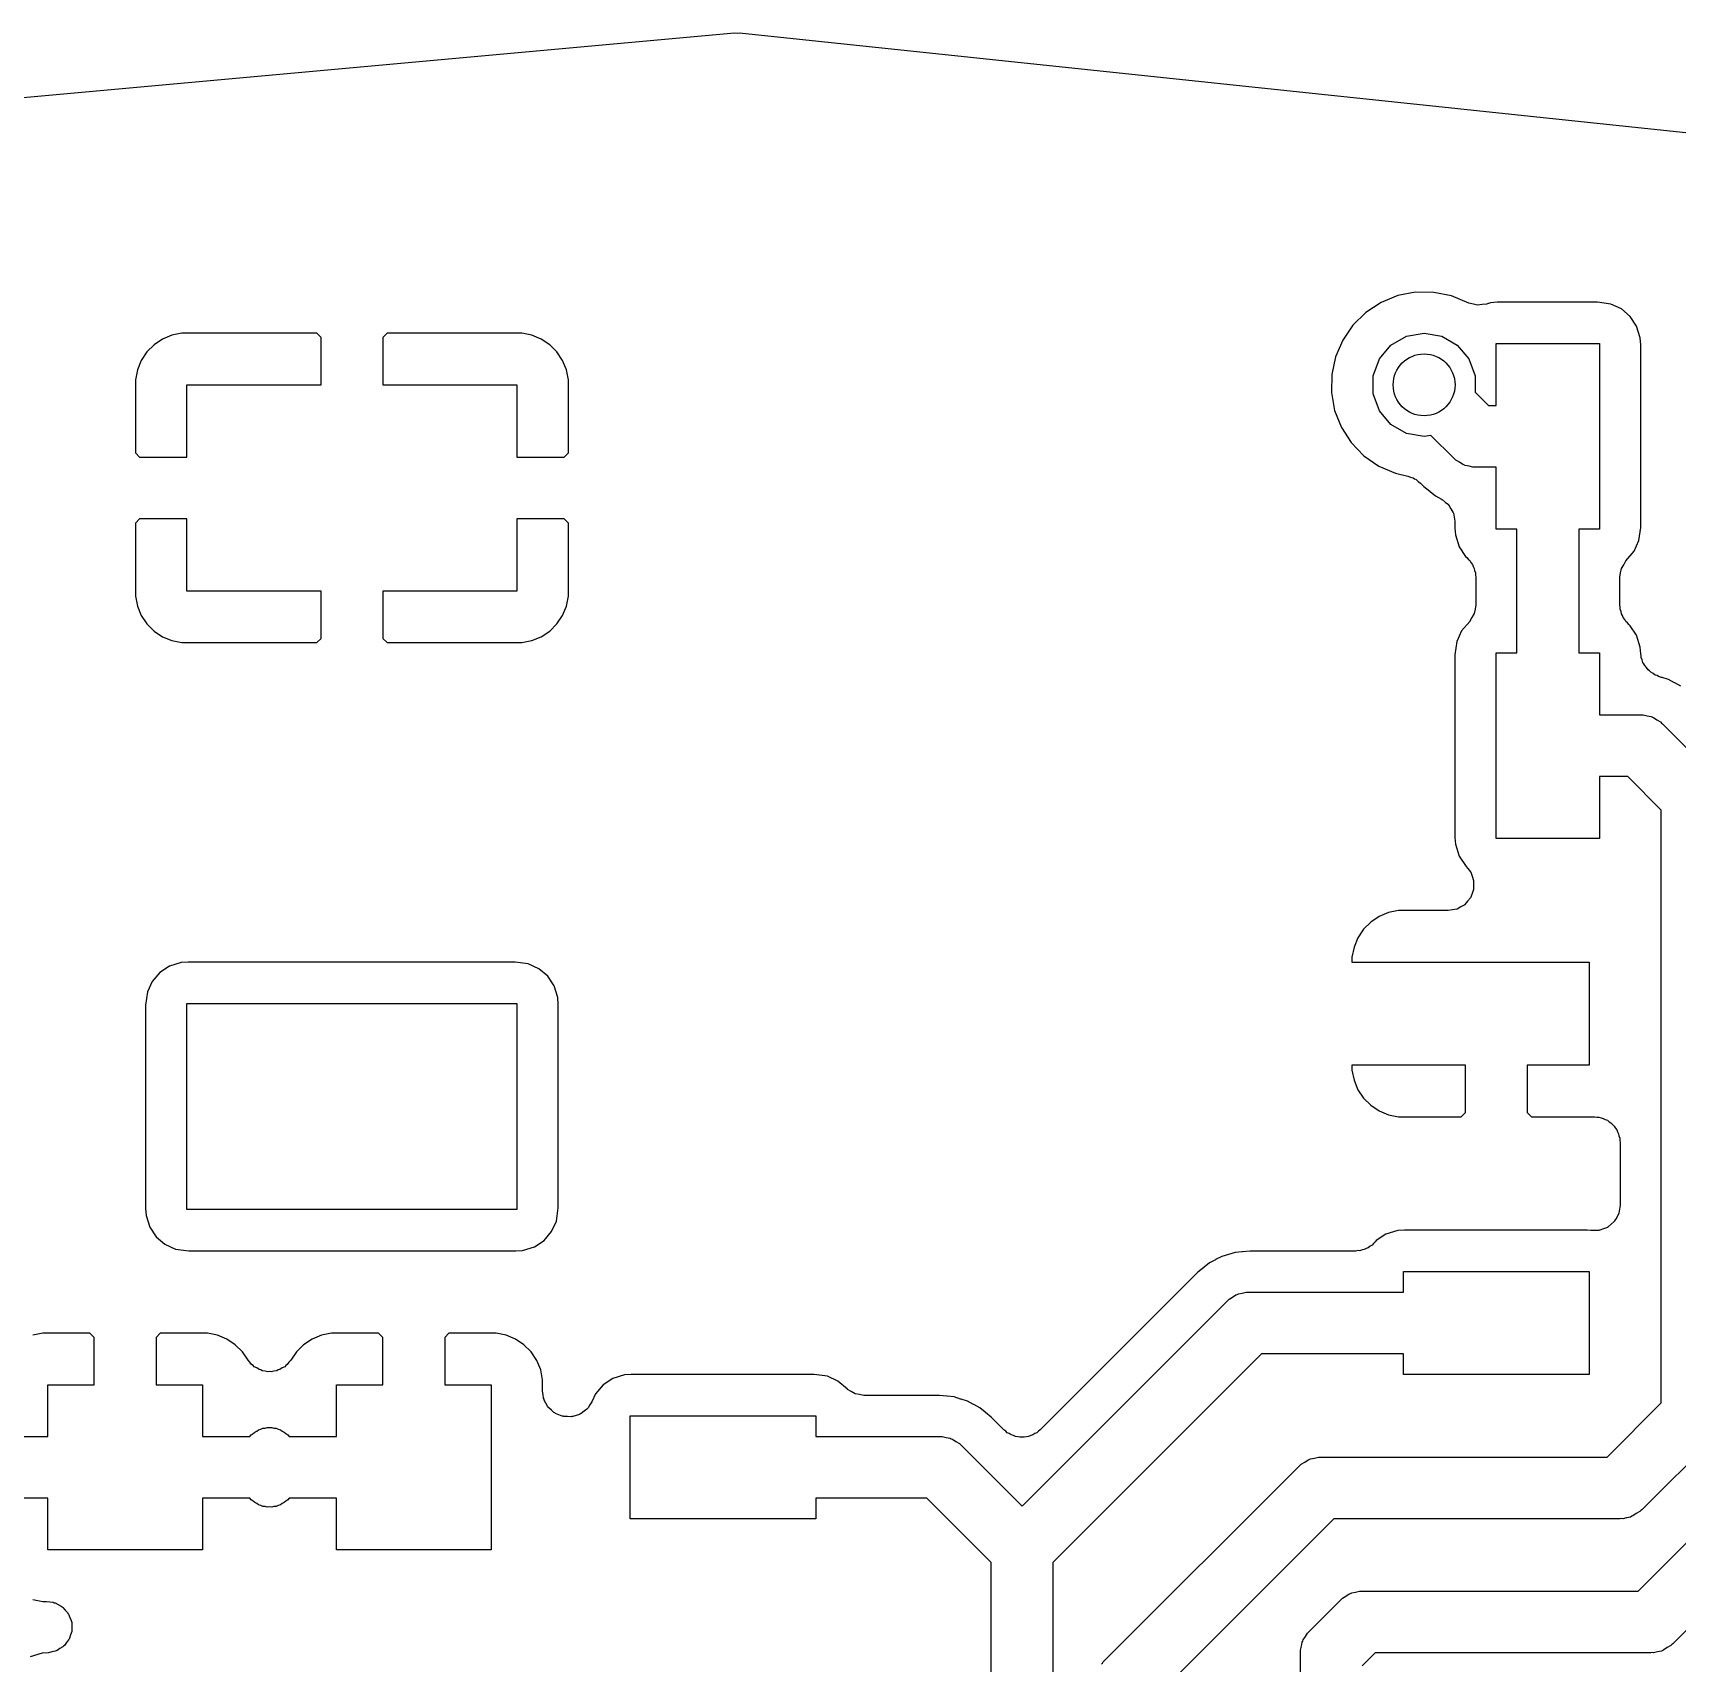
# Model space of a CAD drawing. Extents: x 76 to 124.9, y -113.7 to -66.
# Drawn here: x 96.75 to 104.73, y -73.9 to -65.99 of the extents above; entities that cross this region are included whole.
import ezdxf

# ---------------------------------------------------------------- set-up
doc = ezdxf.new("R2010")
doc.units = 0
doc.header["$MEASUREMENT"] = 0
doc.layers.add('BLACK', color=7, linetype='CONTINUOUS')

msp = doc.modelspace()

# ---------------------------------------------------------------- linework, layer by layer
at = {"layer": 'Black'}
for p, q in [((95.5134, -66.4154), (100.155, -65.9929)), ((100.155, -65.9929), (100.168, -65.9939)), ((100.168, -65.9939), (100.18, -65.9931)), ((100.18, -65.9931), (104.815, -66.4803)), ((103.291, -67.3002), (103.217, -67.3484)), ((103.373, -67.2672), (103.291, -67.3002)), ((103.459, -67.2507), (103.373, -67.2672)), ((103.547, -67.2513), (103.459, -67.2507)), ((103.633, -67.269), (103.547, -67.2513)), ((103.717, -67.3041), (103.633, -67.269)), ((103.822, -67.3021), (103.802, -67.3082)), ((103.855, -67.2994), (103.822, -67.3021)), ((104.341, -67.2994), (103.855, -67.2994)), ((104.406, -67.3086), (104.341, -67.2994)), ((103.217, -67.3484), (103.154, -67.41)), ((103.739, -67.3091), (103.717, -67.3041)), ((103.717, -67.3041), (103.717, -67.3041)), ((103.717, -67.3041), (103.717, -67.3041)), ((103.759, -67.3137), (103.739, -67.3091)), ((103.782, -67.3108), (103.759, -67.3137)), ((103.759, -67.3137), (103.759, -67.3137)), ((103.759, -67.3137), (103.759, -67.3137)), ((103.802, -67.3082), (103.782, -67.3108)), ((103.802, -67.3082), (103.802, -67.3082)), ((103.802, -67.3082), (103.802, -67.3082)), ((104.457, -67.3316), (104.406, -67.3086)), ((104.499, -67.368), (104.457, -67.3316)), ((104.53, -67.4148), (104.499, -67.368)), ((97.4271, -67.4596), (97.3816, -67.4785)), ((97.4754, -67.45), (97.4271, -67.4596)), ((98.1295, -67.45), (97.4754, -67.45)), ((98.15, -67.4705), (98.1295, -67.45)), ((98.4705, -67.45), (98.45, -67.4705)), ((99.1246, -67.45), (98.4705, -67.45)), ((99.1729, -67.4596), (99.1246, -67.45)), ((99.2184, -67.4785), (99.1729, -67.4596)), ((103.154, -67.41), (103.105, -67.4826)), ((103.414, -67.4642), (103.5, -67.449)), ((103.5, -67.449), (103.586, -67.4642)), ((104.548, -67.4721), (104.53, -67.4148)), ((97.3058, -67.5406), (97.2785, -67.5816)), ((97.3406, -67.5058), (97.3058, -67.5406)), ((97.3816, -67.4785), (97.3406, -67.5058)), ((98.15, -67.7), (98.15, -67.4705)), ((98.45, -67.4705), (98.45, -67.7)), ((99.2594, -67.5058), (99.2184, -67.4785)), ((99.2942, -67.5406), (99.2594, -67.5058)), ((99.3215, -67.5816), (99.2942, -67.5406)), ((103.105, -67.4826), (103.07, -67.5636)), ((103.283, -67.5745), (103.339, -67.5078)), ((103.339, -67.5078), (103.414, -67.4642)), ((103.586, -67.4642), (103.661, -67.5078)), ((103.661, -67.5078), (103.717, -67.5745)), ((103.85, -67.8), (103.85, -67.5)), ((103.85, -67.5), (104.35, -67.5)), ((104.35, -67.5), (104.35, -68.4)), ((104.548, -67.473), (104.548, -67.4721)), ((104.551, -67.505), (104.548, -67.473)), ((104.548, -67.473), (104.548, -67.473)), ((104.551, -68.3912), (104.551, -67.505)), ((97.2785, -67.5816), (97.2596, -67.6271)), ((99.3404, -67.6271), (99.3215, -67.5816)), ((103.07, -67.5636), (103.052, -67.6497)), ((103.253, -67.6564), (103.283, -67.5745)), ((103.717, -67.5745), (103.747, -67.6564)), ((97.2596, -67.6271), (97.25, -67.6754)), ((97.25, -67.6754), (97.25, -68.0295)), ((97.5, -68.05), (97.5, -67.7)), ((97.5, -67.7), (98.15, -67.7)), ((98.45, -67.7), (99.1, -67.7)), ((99.1, -67.7), (99.1, -68.05)), ((99.35, -67.6754), (99.3404, -67.6271)), ((99.35, -68.0295), (99.35, -67.6754)), ((103.052, -67.6497), (103.05, -67.7378)), ((103.253, -67.7436), (103.253, -67.6564)), ((103.747, -67.6564), (103.747, -67.735)), ((103.05, -67.7378), (103.066, -67.8244)), ((103.283, -67.8255), (103.253, -67.7436)), ((103.747, -67.735), (103.812, -67.8)), ((103.066, -67.8244), (103.099, -67.9062)), ((103.339, -67.8922), (103.283, -67.8255)), ((103.812, -67.8), (103.85, -67.8)), ((103.099, -67.9062), (103.146, -67.9802)), ((103.414, -67.9358), (103.339, -67.8922)), ((103.5, -67.951), (103.414, -67.9358)), ((103.146, -67.9802), (103.208, -68.0436)), ((103.533, -67.9451), (103.5, -67.951)), ((103.644, -68.0561), (103.533, -67.9451)), ((97.25, -68.0295), (97.2705, -68.05)), ((97.2705, -68.05), (97.5, -68.05)), ((99.1, -68.05), (99.3295, -68.05)), ((99.3295, -68.05), (99.35, -68.0295)), ((103.208, -68.0436), (103.28, -68.0938)), ((103.28, -68.0938), (103.361, -68.1291)), ((103.649, -68.0599), (103.644, -68.0561)), ((103.654, -68.0649), (103.649, -68.0599)), ((103.671, -68.0747), (103.654, -68.0649)), ((103.687, -68.0859), (103.671, -68.0747)), ((103.693, -68.0877), (103.687, -68.0859)), ((103.699, -68.091), (103.693, -68.0877)), ((103.718, -68.0944), (103.699, -68.091)), ((103.737, -68.0994), (103.718, -68.0944)), ((103.744, -68.0989), (103.737, -68.0994)), ((103.75, -68.1), (103.744, -68.0989)), ((103.85, -68.1), (103.75, -68.1)), ((103.85, -68.4), (103.85, -68.1)), ((103.361, -68.1291), (103.421, -68.1424)), ((103.421, -68.1424), (103.434, -68.1476)), ((103.434, -68.1476), (103.447, -68.1512)), ((103.447, -68.1512), (103.454, -68.1558)), ((103.454, -68.1558), (103.461, -68.1589)), ((103.461, -68.1589), (103.471, -68.1682)), ((103.471, -68.1682), (103.483, -68.1761)), ((103.483, -68.1761), (103.499, -68.1925)), ((103.499, -68.1925), (103.528, -68.2164)), ((103.528, -68.2164), (103.528, -68.2169)), ((103.528, -68.2169), (103.529, -68.2172)), ((103.529, -68.2172), (103.555, -68.2386)), ((103.555, -68.2386), (103.584, -68.2542)), ((103.584, -68.2542), (103.585, -68.2554)), ((103.585, -68.2554), (103.587, -68.2561)), ((103.587, -68.2561), (103.602, -68.2688)), ((103.602, -68.2688), (103.618, -68.281)), ((103.618, -68.281), (103.619, -68.2827)), ((103.619, -68.2827), (103.62, -68.284)), ((103.62, -68.284), (103.63, -68.3011)), ((103.63, -68.3011), (103.64, -68.3179)), ((103.64, -68.3179), (103.641, -68.3198)), ((103.641, -68.3198), (103.642, -68.3216)), ((103.642, -68.3216), (103.645, -68.3411)), ((97.2705, -68.35), (97.25, -68.3705)), ((97.25, -68.3705), (97.25, -68.7246)), ((97.5, -68.35), (97.2705, -68.35)), ((97.5, -68.7), (97.5, -68.35)), ((99.1, -68.35), (99.1, -68.7)), ((99.3295, -68.35), (99.1, -68.35)), ((99.35, -68.3705), (99.3295, -68.35)), ((99.35, -68.7246), (99.35, -68.3705)), ((103.645, -68.3411), (103.649, -68.3604)), ((103.649, -68.3604), (103.649, -68.3624)), ((103.649, -68.3624), (103.649, -68.3643)), ((103.649, -68.3643), (103.649, -68.395)), ((103.649, -68.395), (103.652, -68.4279)), ((103.95, -68.4), (103.85, -68.4)), ((103.95, -69), (103.95, -68.4)), ((104.35, -68.4), (104.25, -68.4)), ((104.25, -68.4), (104.25, -69)), ((104.541, -68.4555), (104.551, -68.3912)), ((103.652, -68.4279), (103.67, -68.4852)), ((103.67, -68.4852), (103.701, -68.532)), ((104.518, -68.5067), (104.541, -68.4555)), ((103.701, -68.532), (103.707, -68.5375)), ((103.707, -68.5375), (103.714, -68.5455)), ((103.714, -68.5455), (103.722, -68.5523)), ((103.722, -68.5523), (103.727, -68.5621)), ((103.727, -68.5621), (103.735, -68.5709)), ((103.735, -68.5709), (103.738, -68.5808)), ((104.457, -68.5904), (104.468, -68.5722)), ((104.468, -68.5722), (104.478, -68.5537)), ((104.478, -68.5537), (104.479, -68.5534)), ((104.479, -68.553), (104.518, -68.5067)), ((104.479, -68.5534), (104.479, -68.553)), ((103.738, -68.5808), (103.743, -68.5899)), ((103.743, -68.5899), (103.745, -68.6011)), ((103.745, -68.6011), (103.749, -68.6118)), ((103.749, -68.6118), (103.749, -68.6223)), ((103.749, -68.6223), (103.751, -68.6326)), ((103.751, -68.6326), (103.751, -68.7659)), ((104.449, -68.6331), (104.453, -68.6123)), ((104.449, -68.6336), (104.449, -68.6331)), ((104.449, -68.6341), (104.449, -68.6336)), ((104.449, -68.7674), (104.449, -68.6341)), ((104.453, -68.6123), (104.457, -68.5913)), ((104.457, -68.5909), (104.457, -68.5904)), ((104.457, -68.5913), (104.457, -68.5909)), ((97.25, -68.7246), (97.2596, -68.7729)), ((98.15, -68.7), (97.5, -68.7)), ((98.15, -68.9295), (98.15, -68.7)), ((99.1, -68.7), (98.45, -68.7)), ((98.45, -68.7), (98.45, -68.9295)), ((99.3404, -68.7729), (99.35, -68.7246)), ((97.2596, -68.7729), (97.2785, -68.8184)), ((97.2785, -68.8184), (97.3058, -68.8594)), ((99.2942, -68.8594), (99.3215, -68.8184)), ((99.3215, -68.8184), (99.3404, -68.7729)), ((103.743, -68.8096), (103.732, -68.8278)), ((103.747, -68.7877), (103.743, -68.8087)), ((103.743, -68.8087), (103.743, -68.8091)), ((103.743, -68.8091), (103.743, -68.8096)), ((103.751, -68.7669), (103.747, -68.7877)), ((103.751, -68.7659), (103.751, -68.7664)), ((103.751, -68.7664), (103.751, -68.7669)), ((104.451, -68.7777), (104.449, -68.7674)), ((104.451, -68.7882), (104.451, -68.7777)), ((104.455, -68.7989), (104.451, -68.7882)), ((104.457, -68.8102), (104.455, -68.7989)), ((104.462, -68.8192), (104.457, -68.8102)), ((97.3058, -68.8594), (97.3406, -68.8942)), ((97.3406, -68.8942), (97.3816, -68.9215)), ((99.2184, -68.9215), (99.2594, -68.8942)), ((99.2594, -68.8942), (99.2942, -68.8594)), ((103.682, -68.8933), (103.659, -68.9445)), ((103.721, -68.847), (103.682, -68.8933)), ((103.722, -68.8463), (103.721, -68.8466)), ((103.721, -68.8466), (103.721, -68.847)), ((103.732, -68.8278), (103.722, -68.8463)), ((104.465, -68.8291), (104.462, -68.8192)), ((104.473, -68.8379), (104.465, -68.8291)), ((104.478, -68.8477), (104.473, -68.8379)), ((104.486, -68.8545), (104.478, -68.8477)), ((104.493, -68.8625), (104.486, -68.8545)), ((104.499, -68.868), (104.493, -68.8625)), ((104.53, -68.9148), (104.499, -68.868)), ((97.3816, -68.9215), (97.4271, -68.9404)), ((97.4271, -68.9404), (97.4754, -68.95)), ((97.4754, -68.95), (98.1295, -68.95)), ((98.1295, -68.95), (98.15, -68.9295)), ((98.45, -68.9295), (98.4705, -68.95)), ((98.4705, -68.95), (99.1246, -68.95)), ((99.1246, -68.95), (99.1729, -68.9404)), ((99.1729, -68.9404), (99.2184, -68.9215)), ((103.659, -68.9445), (103.649, -69.0088)), ((104.548, -68.9721), (104.53, -68.9148)), ((104.551, -69.0047), (104.548, -68.9721)), ((103.649, -69.0088), (103.649, -69.895)), ((103.85, -69.9), (103.85, -69)), ((103.85, -69), (103.95, -69)), ((104.25, -69), (104.35, -69)), ((104.35, -69), (104.35, -69.3)), ((104.553, -69.0131), (104.551, -69.0047)), ((104.553, -69.0216), (104.553, -69.0131)), ((104.558, -69.0339), (104.553, -69.0216)), ((104.561, -69.0468), (104.558, -69.0339)), ((104.566, -69.0538), (104.561, -69.0468)), ((104.57, -69.0618), (104.566, -69.0538)), ((104.579, -69.0716), (104.57, -69.0618)), ((104.586, -69.0825), (104.579, -69.0716)), ((104.593, -69.0875), (104.586, -69.0825)), ((104.599, -69.0938), (104.593, -69.0875)), ((104.611, -69.1), (104.599, -69.0938)), ((104.621, -69.1077), (104.611, -69.1)), ((104.63, -69.11), (104.621, -69.1077)), ((104.637, -69.1139), (104.63, -69.11)), ((104.652, -69.1187), (104.637, -69.1139)), ((104.653, -69.1188), (104.652, -69.1187)), ((104.654, -69.1191), (104.653, -69.1188)), ((104.686, -69.1289), (104.654, -69.1191)), ((104.715, -69.1449), (104.686, -69.1289)), ((104.715, -69.1452), (104.715, -69.1449)), ((104.716, -69.1456), (104.715, -69.1452)), ((104.745, -69.1614), (104.716, -69.1456)), ((104.35, -69.3), (104.55, -69.3)), ((104.55, -69.3), (104.557, -69.3011)), ((104.557, -69.3011), (104.563, -69.3006)), ((104.563, -69.3006), (104.582, -69.3056)), ((104.582, -69.3056), (104.601, -69.309)), ((104.601, -69.309), (104.607, -69.3123)), ((104.607, -69.3123), (104.613, -69.3141)), ((104.613, -69.3141), (104.629, -69.3253)), ((104.629, -69.3253), (104.646, -69.3351)), ((104.646, -69.3351), (104.651, -69.3401)), ((104.651, -69.3401), (104.656, -69.3439)), ((104.656, -69.3439), (104.906, -69.5939)), ((104.488, -69.6), (104.35, -69.6)), ((104.35, -69.6), (104.35, -69.9)), ((104.65, -69.7621), (104.488, -69.6)), ((104.65, -70.1), (104.65, -69.7621)), ((103.649, -69.895), (103.652, -69.9279)), ((103.652, -69.9279), (103.67, -69.9852)), ((104.35, -69.9), (103.85, -69.9)), ((103.67, -69.9852), (103.704, -70.0364)), ((103.704, -70.0364), (103.712, -70.0463)), ((103.712, -70.0463), (103.725, -70.0625)), ((103.725, -70.0625), (103.725, -70.063)), ((103.725, -70.063), (103.726, -70.0633)), ((103.726, -70.0633), (103.733, -70.0834)), ((103.733, -70.0834), (103.74, -70.1033)), ((103.733, -70.1676), (103.725, -70.1875)), ((103.74, -70.1477), (103.733, -70.1676)), ((103.74, -70.1033), (103.74, -70.1038)), ((103.74, -70.1038), (103.74, -70.1042)), ((103.74, -70.1042), (103.74, -70.1255)), ((103.74, -70.1255), (103.74, -70.1467)), ((103.74, -70.1467), (103.74, -70.1472)), ((103.74, -70.1472), (103.74, -70.1477)), ((104.65, -72.6379), (104.65, -70.1)), ((103.375, -70.25), (103.327, -70.2596)), ((103.617, -70.25), (103.375, -70.25)), ((103.638, -70.2463), (103.617, -70.25)), ((103.659, -70.2428), (103.638, -70.2463)), ((103.66, -70.2425), (103.659, -70.2425)), ((103.659, -70.2425), (103.659, -70.2428)), ((103.678, -70.2319), (103.66, -70.2425)), ((103.697, -70.2214), (103.678, -70.2319)), ((103.711, -70.2046), (103.697, -70.2208)), ((103.697, -70.2208), (103.697, -70.221)), ((103.697, -70.221), (103.697, -70.2214)), ((103.725, -70.1883), (103.711, -70.2046)), ((103.725, -70.1875), (103.725, -70.1879)), ((103.725, -70.1879), (103.725, -70.1883)), ((103.241, -70.3058), (103.206, -70.3406)), ((103.282, -70.2785), (103.241, -70.3058)), ((103.327, -70.2596), (103.282, -70.2785)), ((103.178, -70.3816), (103.16, -70.4271)), ((103.206, -70.3406), (103.178, -70.3816)), ((103.16, -70.4271), (103.15, -70.4754)), ((103.15, -70.4754), (103.15, -70.5)), ((97.368, -70.5507), (97.3316, -70.5933)), ((97.4148, -70.5198), (97.368, -70.5507)), ((97.4721, -70.5021), (97.4148, -70.5198)), ((97.505, -70.4994), (97.4721, -70.5021)), ((99.0912, -70.4994), (97.505, -70.4994)), ((99.1555, -70.5086), (99.0912, -70.4994)), ((99.2067, -70.5316), (99.1555, -70.5086)), ((99.2493, -70.568), (99.2067, -70.5316)), ((99.2802, -70.6148), (99.2493, -70.568)), ((103.15, -70.5), (103.85, -70.5)), ((103.85, -70.5), (104.3, -70.5)), ((104.3, -70.5), (104.3, -71)), ((97.3086, -70.6445), (97.2994, -70.7088)), ((97.3316, -70.5933), (97.3086, -70.6445)), ((99.2979, -70.6721), (99.2802, -70.6148)), ((97.2994, -70.7088), (97.2994, -71.695)), ((97.5, -71.7), (97.5, -70.7)), ((97.5, -70.7), (99.1, -70.7)), ((99.1, -70.7), (99.1, -71.7)), ((99.3006, -70.705), (99.2979, -70.6721)), ((99.3006, -70.8688), (99.3006, -70.705)), ((99.3006, -71.6912), (99.3006, -70.8688)), ((103.4, -71), (103.15, -71)), ((103.15, -71), (103.15, -71.0246)), ((103.15, -71.0246), (103.16, -71.0729)), ((103.7, -71), (103.4, -71)), ((103.7, -71.2295), (103.7, -71)), ((104.3, -71), (104, -71)), ((104, -71), (104, -71.2295)), ((103.16, -71.0729), (103.178, -71.1184)), ((103.178, -71.1184), (103.206, -71.1594)), ((103.206, -71.1594), (103.241, -71.1942)), ((103.241, -71.1942), (103.282, -71.2215)), ((103.282, -71.2215), (103.327, -71.2404)), ((103.327, -71.2404), (103.375, -71.25)), ((103.375, -71.25), (103.679, -71.25)), ((103.679, -71.25), (103.7, -71.2295)), ((104, -71.2295), (104.021, -71.25)), ((104.021, -71.25), (104.326, -71.25)), ((104.326, -71.25), (104.337, -71.2519)), ((104.337, -71.2519), (104.348, -71.2519)), ((104.348, -71.2519), (104.358, -71.2556)), ((104.358, -71.2556), (104.369, -71.2575)), ((104.369, -71.2575), (104.378, -71.263)), ((104.378, -71.263), (104.389, -71.2667)), ((104.389, -71.2667), (104.397, -71.2738)), ((104.397, -71.2738), (104.406, -71.2792)), ((104.406, -71.2792), (104.413, -71.2876)), ((104.413, -71.2876), (104.422, -71.2947)), ((104.422, -71.2947), (104.427, -71.3041)), ((104.427, -71.3041), (104.434, -71.3125)), ((104.434, -71.3125), (104.438, -71.3228)), ((104.438, -71.3228), (104.443, -71.3322)), ((104.443, -71.3322), (104.445, -71.343)), ((104.445, -71.343), (104.449, -71.3533)), ((104.449, -71.3533), (104.449, -71.3642)), ((104.449, -71.3642), (104.451, -71.375)), ((104.451, -71.375), (104.451, -71.6781)), ((104.451, -71.6781), (104.448, -71.6975)), ((97.2994, -71.695), (97.3021, -71.7279)), ((97.3021, -71.7279), (97.3198, -71.7852)), ((99.1, -71.7), (97.5, -71.7)), ((99.2684, -71.8067), (99.2914, -71.7555)), ((99.2914, -71.7555), (99.3006, -71.6912)), ((104.422, -71.7585), (104.407, -71.7711)), ((104.423, -71.7566), (104.422, -71.7585)), ((104.424, -71.7552), (104.423, -71.7566)), ((104.434, -71.7379), (104.424, -71.7552)), ((104.443, -71.7209), (104.434, -71.7379)), ((104.444, -71.7188), (104.443, -71.7209)), ((104.445, -71.7169), (104.444, -71.7188)), ((104.448, -71.6975), (104.445, -71.7169)), ((97.3198, -71.7852), (97.3507, -71.832)), ((97.3507, -71.832), (97.3933, -71.8684)), ((99.232, -71.8493), (99.2684, -71.8067)), ((103.315, -71.8198), (103.268, -71.8507)), ((103.372, -71.8021), (103.315, -71.8198)), ((103.405, -71.7994), (103.372, -71.8021)), ((104.291, -71.7994), (103.405, -71.7994)), ((104.308, -71.8019), (104.291, -71.7994)), ((104.328, -71.8012), (104.308, -71.8019)), ((104.348, -71.8012), (104.328, -71.8012)), ((104.35, -71.8005), (104.348, -71.8012)), ((104.352, -71.8004), (104.35, -71.8005)), ((104.37, -71.7931), (104.352, -71.8004)), ((104.389, -71.7864), (104.37, -71.7931)), ((104.39, -71.785), (104.389, -71.7864)), ((104.392, -71.7842), (104.39, -71.785)), ((104.407, -71.7711), (104.392, -71.7842)), ((97.3933, -71.8684), (97.4445, -71.8914)), ((97.4445, -71.8914), (97.5088, -71.9006)), ((97.5088, -71.9006), (99.095, -71.9006)), ((99.095, -71.9006), (99.1279, -71.8979)), ((99.1279, -71.8979), (99.1852, -71.8802)), ((99.1852, -71.8802), (99.232, -71.8493)), ((102.519, -71.927), (102.489, -71.9427)), ((102.551, -71.9177), (102.519, -71.927)), ((102.552, -71.9174), (102.551, -71.9174)), ((102.551, -71.9174), (102.551, -71.9177)), ((102.584, -71.9077), (102.552, -71.9174)), ((102.617, -71.9048), (102.584, -71.9077)), ((102.618, -71.9046), (102.617, -71.9048)), ((102.619, -71.9047), (102.618, -71.9046)), ((102.656, -71.901), (102.619, -71.9047)), ((103.167, -71.901), (102.656, -71.901)), ((103.178, -71.8992), (103.167, -71.901)), ((103.188, -71.8993), (103.178, -71.8992)), ((103.199, -71.8954), (103.188, -71.8993)), ((103.21, -71.8935), (103.199, -71.8954)), ((103.219, -71.8882), (103.21, -71.8935)), ((103.229, -71.8847), (103.219, -71.8882)), ((103.238, -71.8775), (103.229, -71.8847)), ((103.248, -71.8718), (103.238, -71.8775)), ((103.254, -71.8637), (103.248, -71.8718)), ((103.263, -71.8571), (103.254, -71.8637)), ((103.268, -71.8507), (103.263, -71.8571)), ((102.403, -72.0038), (101.638, -72.7681)), ((102.432, -71.9806), (102.403, -72.0038)), ((102.433, -71.9798), (102.432, -71.9801)), ((102.432, -71.9801), (102.432, -71.9806)), ((102.459, -71.9587), (102.433, -71.9798)), ((102.488, -71.9433), (102.459, -71.9587)), ((102.489, -71.9429), (102.488, -71.9433)), ((102.489, -71.9427), (102.489, -71.9429)), ((103.4, -72.1), (103.4, -72)), ((103.4, -72), (104.3, -72)), ((104.3, -72), (104.3, -72.5)), ((101.55, -73.1379), (102.544, -72.1439)), ((102.544, -72.1439), (102.549, -72.1401)), ((102.549, -72.1401), (102.554, -72.1351)), ((102.554, -72.1351), (102.571, -72.1253)), ((102.571, -72.1253), (102.587, -72.1141)), ((102.587, -72.1141), (102.593, -72.1123)), ((102.593, -72.1123), (102.599, -72.109)), ((102.599, -72.109), (102.618, -72.1056)), ((102.618, -72.1056), (102.637, -72.1006)), ((102.637, -72.1006), (102.644, -72.1011)), ((102.644, -72.1011), (102.65, -72.1)), ((102.65, -72.1), (102.8, -72.1)), ((102.8, -72.1), (103.4, -72.1)), ((96.8004, -72.3), (96.7521, -72.3096)), ((97.0295, -72.3), (96.8004, -72.3)), ((97.05, -72.3205), (97.0295, -72.3)), ((97.05, -72.55), (97.05, -72.3205)), ((97.3705, -72.3), (97.35, -72.3205)), ((97.35, -72.3205), (97.35, -72.55)), ((97.5996, -72.3), (97.3705, -72.3)), ((97.6479, -72.3096), (97.5996, -72.3)), ((97.6934, -72.3285), (97.6479, -72.3096)), ((98.1521, -72.3096), (98.1066, -72.3285)), ((98.2004, -72.3), (98.1521, -72.3096)), ((98.4295, -72.3), (98.2004, -72.3)), ((98.45, -72.3205), (98.4295, -72.3)), ((98.45, -72.55), (98.45, -72.3205)), ((98.7705, -72.3), (98.75, -72.3205)), ((98.75, -72.3205), (98.75, -72.55)), ((98.9996, -72.3), (98.7705, -72.3)), ((99.0479, -72.3096), (98.9996, -72.3)), ((99.0934, -72.3285), (99.0479, -72.3096)), ((97.7344, -72.3558), (97.6934, -72.3285)), ((97.7692, -72.3906), (97.7344, -72.3558)), ((97.7961, -72.4309), (97.7692, -72.3906)), ((98.0308, -72.3906), (98.0039, -72.4309)), ((98.0656, -72.3558), (98.0308, -72.3906)), ((98.1066, -72.3285), (98.0656, -72.3558)), ((99.1344, -72.3558), (99.0934, -72.3285)), ((99.1692, -72.3906), (99.1344, -72.3558)), ((99.1965, -72.4316), (99.1692, -72.3906)), ((102.712, -72.4), (101.7, -73.4121)), ((102.8, -72.4), (102.712, -72.4)), ((103.4, -72.4), (102.8, -72.4)), ((103.4, -72.5), (103.4, -72.4)), ((97.8055, -72.4407), (97.7961, -72.4309)), ((97.8136, -72.4517), (97.8055, -72.4407)), ((97.8204, -72.4563), (97.8136, -72.4517)), ((97.8261, -72.4622), (97.8204, -72.4563)), ((97.8383, -72.4683), (97.8261, -72.4622)), ((97.8497, -72.4758), (97.8383, -72.4683)), ((97.8576, -72.4778), (97.8497, -72.4758)), ((97.865, -72.4814), (97.8576, -72.4778)), ((97.8786, -72.4829), (97.865, -72.4814)), ((97.8918, -72.4861), (97.8786, -72.4829)), ((97.9, -72.4853), (97.8918, -72.4861)), ((97.9082, -72.4861), (97.9, -72.4853)), ((97.9214, -72.4829), (97.9082, -72.4861)), ((97.935, -72.4814), (97.9214, -72.4829)), ((97.9424, -72.4778), (97.935, -72.4814)), ((97.9503, -72.4758), (97.9424, -72.4778)), ((97.9617, -72.4683), (97.9503, -72.4758)), ((97.9739, -72.4622), (97.9617, -72.4683)), ((97.9796, -72.4563), (97.9739, -72.4622)), ((97.9864, -72.4517), (97.9796, -72.4563)), ((97.9945, -72.4407), (97.9864, -72.4517)), ((98.0039, -72.4309), (97.9945, -72.4407)), ((99.2154, -72.4771), (99.1965, -72.4316)), ((99.225, -72.5254), (99.2154, -72.4771)), ((96.825, -72.8), (96.825, -72.55)), ((96.825, -72.55), (97.05, -72.55)), ((97.35, -72.55), (97.575, -72.55)), ((97.575, -72.55), (97.575, -72.8)), ((98.225, -72.8), (98.225, -72.55)), ((98.225, -72.55), (98.45, -72.55)), ((98.75, -72.55), (98.975, -72.55)), ((98.975, -72.55), (98.975, -73.35)), ((99.225, -72.5812), (99.225, -72.5254)), ((99.518, -72.5507), (99.4816, -72.5933)), ((99.5648, -72.5198), (99.518, -72.5507)), ((99.6221, -72.5021), (99.5648, -72.5198)), ((99.655, -72.4994), (99.6221, -72.5021)), ((100.541, -72.4994), (99.655, -72.4994)), ((100.606, -72.5086), (100.541, -72.4994)), ((100.657, -72.5316), (100.606, -72.5086)), ((100.703, -72.5711), (100.657, -72.5316)), ((104.3, -72.5), (103.4, -72.5)), ((99.228, -72.598), (99.225, -72.5812)), ((99.2297, -72.6151), (99.228, -72.598)), ((99.2317, -72.6193), (99.2297, -72.6151)), ((99.2325, -72.6239), (99.2317, -72.6193)), ((99.2411, -72.6388), (99.2325, -72.6239)), ((99.2485, -72.6542), (99.2411, -72.6388)), ((99.464, -72.6325), (99.4543, -72.6467)), ((99.4816, -72.5933), (99.464, -72.6325)), ((100.703, -72.5714), (100.703, -72.5711)), ((100.704, -72.5718), (100.703, -72.5714)), ((100.722, -72.5824), (100.704, -72.5718)), ((100.74, -72.5931), (100.722, -72.5824)), ((100.741, -72.5932), (100.74, -72.5931)), ((100.741, -72.5935), (100.741, -72.5932)), ((100.762, -72.5972), (100.741, -72.5935)), ((100.783, -72.601), (100.762, -72.5972)), ((100.784, -72.6009), (100.783, -72.601)), ((100.784, -72.601), (100.784, -72.6009)), ((101.149, -72.601), (100.784, -72.601)), ((101.186, -72.6051), (101.149, -72.601)), ((101.187, -72.6051), (101.186, -72.6051)), ((101.187, -72.6053), (101.187, -72.6051)), ((101.221, -72.6087), (101.187, -72.6053)), ((101.252, -72.6187), (101.221, -72.6087)), ((101.253, -72.6188), (101.252, -72.6187)), ((101.254, -72.6191), (101.253, -72.6188)), ((101.286, -72.6289), (101.254, -72.6191)), ((101.315, -72.6449), (101.286, -72.6289)), ((101.315, -72.6452), (101.315, -72.6449)), ((101.316, -72.6456), (101.315, -72.6452)), ((101.345, -72.6614), (101.316, -72.6456)), ((104.388, -72.9), (104.65, -72.6379)), ((104.538, -73.55), (105.45, -72.6379)), ((99.2519, -72.6575), (99.2485, -72.6542)), ((99.2542, -72.6615), (99.2519, -72.6575)), ((99.2674, -72.6725), (99.2542, -72.6615)), ((99.2796, -72.6845), (99.2674, -72.6725)), ((99.2839, -72.6864), (99.2796, -72.6845)), ((99.2875, -72.6894), (99.2839, -72.6864)), ((99.3036, -72.6953), (99.2875, -72.6894)), ((99.3192, -72.7023), (99.3036, -72.6953)), ((99.3239, -72.7027), (99.3192, -72.7023)), ((99.3283, -72.7043), (99.3239, -72.7027)), ((99.3454, -72.7043), (99.3283, -72.7043)), ((99.3625, -72.7055), (99.3454, -72.7043)), ((99.367, -72.7043), (99.3625, -72.7055)), ((99.3717, -72.7043), (99.367, -72.7043)), ((99.3878, -72.6984), (99.3717, -72.7043)), ((99.4043, -72.6938), (99.3878, -72.6984)), ((99.4081, -72.691), (99.4043, -72.6938)), ((99.4125, -72.6894), (99.4081, -72.691)), ((99.4256, -72.6784), (99.4125, -72.6894)), ((99.4395, -72.6684), (99.4256, -72.6784)), ((99.4422, -72.6645), (99.4395, -72.6684)), ((99.4458, -72.6615), (99.4422, -72.6645)), ((99.4543, -72.6467), (99.4458, -72.6615)), ((99.65, -73.2), (99.65, -72.7)), ((99.65, -72.7), (100.55, -72.7)), ((100.55, -72.7), (100.55, -72.8)), ((101.371, -72.6828), (101.345, -72.6614)), ((101.372, -72.6831), (101.371, -72.6828)), ((101.372, -72.6836), (101.372, -72.6831)), ((101.401, -72.7075), (101.372, -72.6836)), ((101.462, -72.7681), (101.401, -72.7075)), ((96.5955, -72.8), (96.825, -72.8)), ((97.575, -72.8), (97.8045, -72.8)), ((97.8045, -72.8), (97.8116, -72.7929)), ((97.8116, -72.7929), (97.8206, -72.7866)), ((97.8206, -72.7866), (97.8283, -72.7789)), ((97.8283, -72.7789), (97.8382, -72.7742)), ((97.8382, -72.7742), (97.8472, -72.768)), ((97.8472, -72.768), (97.8577, -72.7651)), ((97.8577, -72.7651), (97.8676, -72.7605)), ((97.8676, -72.7605), (97.8785, -72.7596)), ((97.8785, -72.7596), (97.8891, -72.7567)), ((97.8891, -72.7567), (97.9, -72.7577)), ((97.9, -72.7577), (97.9109, -72.7567)), ((97.9109, -72.7567), (97.9215, -72.7596)), ((97.9215, -72.7596), (97.9324, -72.7605)), ((97.9324, -72.7605), (97.9423, -72.7651)), ((97.9423, -72.7651), (97.9528, -72.768)), ((97.9528, -72.768), (97.9618, -72.7742)), ((97.9618, -72.7742), (97.9717, -72.7789)), ((97.9717, -72.7789), (97.9794, -72.7866)), ((97.9794, -72.7866), (97.9884, -72.7929)), ((97.9884, -72.7929), (97.9955, -72.8)), ((97.9955, -72.8), (98.225, -72.8)), ((100.55, -72.8), (101.15, -72.8)), ((101.15, -72.8), (101.157, -72.8011)), ((101.157, -72.8011), (101.163, -72.8006)), ((101.163, -72.8006), (101.182, -72.8056)), ((101.182, -72.8056), (101.201, -72.809)), ((101.471, -72.7743), (101.462, -72.7681)), ((101.478, -72.7821), (101.471, -72.7743)), ((101.488, -72.7867), (101.478, -72.7821)), ((101.497, -72.793), (101.488, -72.7867)), ((101.508, -72.7958), (101.497, -72.793)), ((101.518, -72.8004), (101.508, -72.7958)), ((101.529, -72.8014), (101.518, -72.8004)), ((101.539, -72.8042), (101.529, -72.8014)), ((101.55, -72.8032), (101.539, -72.8042)), ((101.561, -72.8042), (101.55, -72.8032)), ((101.571, -72.8014), (101.561, -72.8042)), ((101.582, -72.8004), (101.571, -72.8014)), ((101.592, -72.7958), (101.582, -72.8004)), ((101.603, -72.793), (101.592, -72.7958)), ((101.612, -72.7867), (101.603, -72.793)), ((101.622, -72.7821), (101.612, -72.7867)), ((101.629, -72.7743), (101.622, -72.7821)), ((101.638, -72.7681), (101.629, -72.7743)), ((101.201, -72.809), (101.207, -72.8123)), ((101.207, -72.8123), (101.213, -72.8141)), ((101.213, -72.8141), (101.229, -72.8253)), ((101.229, -72.8253), (101.246, -72.8351)), ((101.246, -72.8351), (101.251, -72.8401)), ((101.251, -72.8401), (101.256, -72.8439)), ((101.256, -72.8439), (101.481, -73.0689)), ((104.906, -72.8061), (104.556, -73.1561)), ((105.706, -72.8061), (104.706, -73.8061)), ((101.944, -73.8939), (102.894, -72.9439)), ((102.894, -72.9439), (102.899, -72.9401)), ((102.899, -72.9401), (102.904, -72.9351)), ((102.904, -72.9351), (102.921, -72.9253)), ((102.921, -72.9253), (102.937, -72.9141)), ((102.937, -72.9141), (102.943, -72.9123)), ((102.943, -72.9123), (102.949, -72.909)), ((102.949, -72.909), (102.968, -72.9056)), ((102.968, -72.9056), (102.987, -72.9006)), ((102.987, -72.9006), (102.994, -72.9011)), ((102.994, -72.9011), (103, -72.9)), ((103, -72.9), (104.388, -72.9)), ((96.825, -73.1), (96.5955, -73.1)), ((96.825, -73.35), (96.825, -73.1)), ((97.8045, -73.1), (97.575, -73.1)), ((97.575, -73.1), (97.575, -73.35)), ((97.8116, -73.1071), (97.8045, -73.1)), ((97.8206, -73.1134), (97.8116, -73.1071)), ((97.8283, -73.1211), (97.8206, -73.1134)), ((97.8382, -73.1258), (97.8283, -73.1211)), ((97.9717, -73.1211), (97.9618, -73.1258)), ((97.9794, -73.1134), (97.9717, -73.1211)), ((97.9884, -73.1071), (97.9794, -73.1134)), ((97.9955, -73.1), (97.9884, -73.1071)), ((98.225, -73.1), (97.9955, -73.1)), ((98.225, -73.35), (98.225, -73.1)), ((101.088, -73.1), (100.55, -73.1)), ((100.55, -73.1), (100.55, -73.2)), ((101.269, -73.2811), (101.088, -73.1)), ((101.481, -73.0689), (101.55, -73.1379)), ((97.8472, -73.132), (97.8382, -73.1258)), ((97.8577, -73.1349), (97.8472, -73.132)), ((97.8676, -73.1395), (97.8577, -73.1349)), ((97.8785, -73.1404), (97.8676, -73.1395)), ((97.8891, -73.1433), (97.8785, -73.1404)), ((97.9, -73.1423), (97.8891, -73.1433)), ((97.9109, -73.1433), (97.9, -73.1423)), ((97.9215, -73.1404), (97.9109, -73.1433)), ((97.9324, -73.1395), (97.9215, -73.1404)), ((97.9423, -73.1349), (97.9324, -73.1395)), ((97.9528, -73.132), (97.9423, -73.1349)), ((97.9618, -73.1258), (97.9528, -73.132)), ((100.55, -73.2), (99.65, -73.2)), ((103.062, -73.2), (102.2, -74.0621)), ((104.45, -73.2), (103.062, -73.2)), ((104.457, -73.1989), (104.45, -73.2)), ((104.463, -73.1994), (104.457, -73.1989)), ((104.482, -73.1944), (104.463, -73.1994)), ((104.501, -73.191), (104.482, -73.1944)), ((104.507, -73.1877), (104.501, -73.191)), ((104.513, -73.1859), (104.507, -73.1877)), ((104.529, -73.1747), (104.513, -73.1859)), ((104.546, -73.1649), (104.529, -73.1747)), ((104.551, -73.1599), (104.546, -73.1649)), ((104.556, -73.1561), (104.551, -73.1599)), ((101.4, -73.4121), (101.269, -73.2811)), ((97.575, -73.35), (96.825, -73.35)), ((98.975, -73.35), (98.225, -73.35)), ((101.4, -75.425), (101.4, -73.4121)), ((101.7, -73.4121), (101.7, -75.425)), ((96.7521, -73.5904), (96.8004, -73.6)), ((96.8004, -73.6), (96.8179, -73.6)), ((96.8179, -73.6), (96.8344, -73.6029)), ((96.8344, -73.6029), (96.8512, -73.6045)), ((102.944, -73.7439), (103.094, -73.5939)), ((103.094, -73.5939), (103.099, -73.5901)), ((103.099, -73.5901), (103.104, -73.5851)), ((103.104, -73.5851), (103.121, -73.5753)), ((103.121, -73.5753), (103.137, -73.5641)), ((103.137, -73.5641), (103.143, -73.5623)), ((103.143, -73.5623), (103.149, -73.559)), ((103.149, -73.559), (103.168, -73.5556)), ((103.168, -73.5556), (103.187, -73.5506)), ((103.187, -73.5506), (103.194, -73.5511)), ((103.194, -73.5511), (103.2, -73.55)), ((103.2, -73.55), (104.4, -73.55)), ((104.4, -73.55), (104.538, -73.55)), ((96.8512, -73.6045), (96.8557, -73.6067)), ((96.8557, -73.6067), (96.8606, -73.6075)), ((96.8606, -73.6075), (96.8752, -73.6159)), ((96.8752, -73.6159), (96.8904, -73.6232)), ((96.8904, -73.6232), (96.8939, -73.6267)), ((96.8939, -73.6267), (96.8982, -73.6292)), ((96.8982, -73.6292), (96.909, -73.6421)), ((96.909, -73.6421), (96.9208, -73.6541)), ((96.9208, -73.6541), (96.9229, -73.6587)), ((96.9229, -73.6587), (96.9261, -73.6625)), ((96.9261, -73.6625), (96.9319, -73.6783)), ((96.9319, -73.6783), (96.9389, -73.6936)), ((96.9352, -73.7625), (96.9308, -73.7787)), ((96.941, -73.7467), (96.9352, -73.7625)), ((96.9389, -73.6936), (96.9393, -73.6986)), ((96.9393, -73.6986), (96.941, -73.7033)), ((96.941, -73.7033), (96.941, -73.7201)), ((96.941, -73.7201), (96.9423, -73.7369)), ((96.9423, -73.7369), (96.941, -73.7417)), ((96.941, -73.7417), (96.941, -73.7467)), ((102.925, -73.7706), (102.935, -73.7536)), ((102.935, -73.7536), (102.94, -73.7493)), ((102.94, -73.7493), (102.944, -73.7439)), ((96.865, -73.84), (96.8606, -73.8425)), ((96.8698, -73.8387), (96.865, -73.84)), ((96.8837, -73.8292), (96.8698, -73.8387)), ((96.8982, -73.8208), (96.8837, -73.8292)), ((96.9015, -73.8169), (96.8982, -73.8208)), ((96.9056, -73.8141), (96.9015, -73.8169)), ((96.9153, -73.8004), (96.9056, -73.8141)), ((96.9261, -73.7875), (96.9153, -73.8004)), ((96.9279, -73.7828), (96.9261, -73.7875)), ((96.9308, -73.7787), (96.9279, -73.7828)), ((102.901, -73.8369), (102.906, -73.818)), ((102.901, -73.8435), (102.901, -73.8369)), ((102.906, -73.818), (102.909, -73.7987)), ((102.909, -73.7987), (102.912, -73.793)), ((102.912, -73.793), (102.914, -73.7866)), ((102.914, -73.7866), (102.925, -73.7706)), ((104.651, -73.841), (104.632, -73.8444)), ((104.657, -73.8377), (104.651, -73.841)), ((104.663, -73.8359), (104.657, -73.8377)), ((104.679, -73.8247), (104.663, -73.8359)), ((104.696, -73.8149), (104.679, -73.8247)), ((104.701, -73.8099), (104.696, -73.8149)), ((104.706, -73.8061), (104.701, -73.8099)), ((96.7971, -73.8521), (96.7398, -73.8698)), ((96.8278, -73.8496), (96.7971, -73.8521)), ((96.8441, -73.8454), (96.8278, -73.8496)), ((96.8606, -73.8425), (96.8441, -73.8454)), ((101.935, -73.9036), (101.94, -73.8993)), ((101.94, -73.8993), (101.944, -73.8939)), ((102.9, -73.85), (102.901, -73.8435)), ((102.9, -75.425), (102.9, -73.85)), ((103.262, -73.85), (103.2, -73.9121)), ((104.4, -73.85), (103.262, -73.85)), ((104.6, -73.85), (104.4, -73.85)), ((104.607, -73.8489), (104.6, -73.85)), ((104.613, -73.8494), (104.607, -73.8489)), ((104.632, -73.8444), (104.613, -73.8494))]:
    msp.add_line(p, q, dxfattribs=at)
msp.add_circle((103.5, -67.7), 0.15, dxfattribs=at)

doc.saveas('drawing.dxf')
